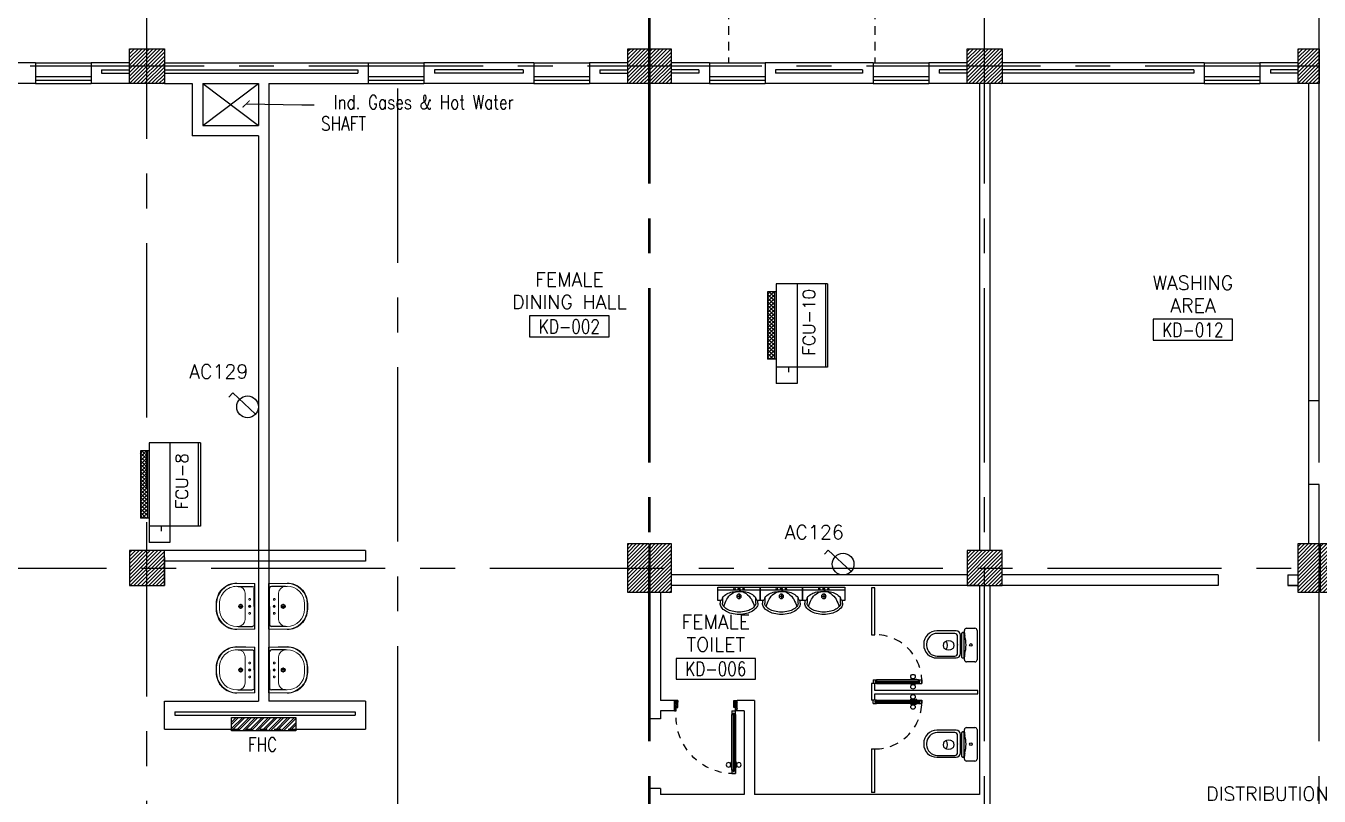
# Model space of a CAD drawing. Extents: x 417866.9 to 417960.2, y 43448 to 43538.2.
# Drawn here: x 417896.96 to 417915.52, y 43515.22 to 43526.27 of the extents above; entities that cross this region are included whole.
import ezdxf
from ezdxf.enums import TextEntityAlignment as Align

# ---------------------------------------------------------------- set-up
doc = ezdxf.new("R2010")
doc.units = 0
doc.header["$MEASUREMENT"] = 0
doc.header["$PDMODE"] = 3
doc.header["$PDSIZE"] = 0.1
for name, pattern in [('CENTERX2', [4, 2.5, -0.5, 0.5, -0.5]), ('DASHED', [0.75, 0.5, -0.25]), ('HIDDEN', [0.375, 0.25, -0.125]), ('HIDDEN2', [0.1875, 0.125, -0.0625])]:
    doc.linetypes.add(name, pattern=pattern)
doc.layers.get('0').update_dxf_attribs({"color": 11, "linetype": 'CONTINUOUS'})
doc.layers.get('DEFPOINTS').update_dxf_attribs({"color": 11, "linetype": 'CONTINUOUS'})
for name, color, linetype in [('A-JEERI', 11, 'CONTINUOUS'), ('AX-DIM', 11, 'CONTINUOUS'), ('AXES', 11, 'CENTERX2'), ('COL', 11, 'CONTINUOUS'), ('DOOR', 11, 'CONTINUOUS'), ('DOOR-DIM', 11, 'CONTINUOUS'), ('E-SOCKETS', 4, 'CONTINUOUS'), ('EJ', 11, 'CONTINUOUS'), ('FCU', 7, 'CONTINUOUS'), ('FHC', 11, 'CONTINUOUS'), ('FIX', 11, 'CONTINUOUS'), ('HAT', 11, 'CONTINUOUS'), ('HIDDEN', 11, 'HIDDEN2'), ('INSUL', 11, 'CONTINUOUS'), ('PART', 11, 'CONTINUOUS'), ('RM-BOX', 11, 'CONTINUOUS'), ('RM-NAME', 11, 'CONTINUOUS'), ('RM-NO', 11, 'CONTINUOUS'), ('SCD', 2, 'CONTINUOUS'), ('SHAFT', 11, 'CONTINUOUS'), ('SUNI-FUR', 11, 'CONTINUOUS'), ('WALL', 11, 'CONTINUOUS'), ('WIN', 11, 'CONTINUOUS')]:
    doc.layers.add(name, color=color, linetype=linetype)
doc.styles.add('ROMANS', font='ROMANS.shx', dxfattribs={"width": 0.6})
doc.dimstyles.new('STANDARD in', dxfattribs={"dimtxt": 0.2, "dimasz": 0.1, "dimexe": 0.07, "dimexo": 0.05, "dimgap": 0.1, "dimtad": 1, "dimdec": 0, "dimlfac": 1000, "dimzin": 0, "dimdsep": 46, "dimtxsty": 'ROMANS', "dimblk": 'ARCHTICK', "dimcen": 0.05, "dimdle": 0.05, "dimclrd": 7, "dimclre": 7, "dimclrt": 2, "dimadec": 0, "dimazin": 0, "dimtfac": 1, "dimtdec": 0, "dimtmove": 2, "dimatfit": 3, "dimldrblk": 'ARCHTICK', "dimfxl": 0, "dimtolj": 1, "dimtzin": 0, "dimarcsym": 0})

# ---------------------------------------------------------------- blocks, each defined once
blk = doc.blocks.new('RM1')
at = {"layer": 'RM-BOX'}
blk.add_lwpolyline([(570, -200), (-570, -200), (-570, -500), (570, -500)], close=True, dxfattribs=at)
at = {"layer": 'RM-NAME', "style": 'ROMANS'}
for tag, p in [('ROOMNAME1', (0, 324)), ('ROOMNAME2', (0, 0))]:
    blk.add_attdef(tag, text='', height=200, dxfattribs=at).set_placement(p, align=Align.MIDDLE)
at = {"layer": 'RM-NO', "style": 'ROMANS', "width": 0.8}
blk.add_attdef('ROOMNO', text='', height=200, dxfattribs=at).set_placement((0, -350), align=Align.MIDDLE)
blk = doc.blocks.new('*X106')
at = {"color": 0}
for p, q in [((203889, 62343), (204346, 62801)), ((203889, 62396), (204293, 62801)), ((203889, 62450), (204240, 62801)), ((203889, 62503), (204187, 62801)), ((203889, 62556), (204134, 62801)), ((203889, 62609), (204081, 62801)), ((203889, 62662), (204028, 62801)), ((203889, 62715), (203975, 62801)), ((203889, 62768), (203922, 62801)), ((203899, 62301), (204389, 62790)), ((203952, 62301), (204389, 62737)), ((204005, 62301), (204389, 62684)), ((204058, 62301), (204389, 62631)), ((204111, 62301), (204389, 62578)), ((204164, 62301), (204389, 62525)), ((204217, 62301), (204389, 62472)), ((204270, 62301), (204389, 62419)), ((204323, 62301), (204389, 62366)), ((204376, 62301), (204389, 62313))]:
    blk.add_line(p, q, dxfattribs=at)
blk = doc.blocks.new('*X123')
at = {"color": 0}
for p, q in [((203887, 69501), (204387, 70001)), ((203889, 69556), (204334, 70001)), ((203889, 69609), (204281, 70001)), ((203889, 69662), (204228, 70001)), ((203889, 69715), (204175, 70001)), ((203889, 69768), (204121, 70001)), ((203889, 69821), (204068, 70001)), ((203889, 69874), (204015, 70001)), ((203889, 69927), (203962, 70001)), ((203889, 69980), (203909, 70001)), ((203940, 69501), (204389, 69950)), ((203993, 69501), (204389, 69897)), ((204046, 69501), (204389, 69844)), ((204099, 69501), (204389, 69791)), ((204152, 69501), (204389, 69738)), ((204205, 69501), (204389, 69685)), ((204258, 69501), (204389, 69632)), ((204311, 69501), (204389, 69579)), ((204364, 69501), (204389, 69526))]:
    blk.add_line(p, q, dxfattribs=at)
blk = doc.blocks.new('COL50')
at = {"layer": 'COL'}
blk.add_lwpolyline([(-250, 250), (-250, -250), (250, -250), (250, 250)], close=True, dxfattribs=at)
blk = doc.blocks.new('*X122')
at = {"color": 0}
for p, q in [((215909, 69537), (216372, 70001)), ((215909, 69590), (216319, 70001)), ((215909, 69644), (216266, 70001)), ((215909, 69697), (216213, 70001)), ((215909, 69750), (216160, 70001)), ((215909, 69803), (216107, 70001)), ((215909, 69856), (216054, 70001)), ((215909, 69909), (216001, 70001)), ((215909, 69962), (215948, 70001)), ((215925, 69501), (216409, 69984)), ((215978, 69501), (216409, 69931)), ((216031, 69501), (216409, 69878)), ((216084, 69501), (216409, 69825)), ((216137, 69501), (216409, 69772)), ((216190, 69501), (216409, 69719)), ((216243, 69501), (216409, 69666)), ((216296, 69501), (216409, 69613)), ((216349, 69501), (216409, 69560)), ((216402, 69501), (216409, 69507))]:
    blk.add_line(p, q, dxfattribs=at)
blk = doc.blocks.new('_ARCHTICK')
at = {"color": 0, "linetype": 'ByBlock', "const_width": 0.15}
blk.add_lwpolyline([(-0.5, -0.5), (0.5, 0.5)], dxfattribs=at)
blk = doc.blocks.new('*D149')
at = {"layer": 'AX-DIM', "color": 7, "lineweight": -2}
for p, q in [((417873.447, 43537.08), (417948.237, 43537.08)), ((417873.497, 43534.597), (417873.497, 43537.15)), ((417948.187, 43524.951), (417948.187, 43537.15))]:
    blk.add_line(p, q, dxfattribs=at)
at = {"layer": 'DEFPOINTS', "color": 0}
for p in [(417948.187, 43537.08), (417873.497, 43534.547), (417948.187, 43524.901)]:
    blk.add_point(p, dxfattribs=at)
at = {"layer": 'AX-DIM', "color": 7, "lineweight": -2, "xscale": 0.1, "yscale": 0.1, "zscale": 0.1, "rotation": 180}
blk.add_blockref('_ARCHTICK', (417873.497, 43537.08), dxfattribs=at)
at = {"layer": 'AX-DIM', "color": 7, "lineweight": -2, "xscale": 0.1, "yscale": 0.1, "zscale": 0.1}
blk.add_blockref('_ARCHTICK', (417948.187, 43537.08), dxfattribs=at)
at = {"layer": 'AX-DIM', "color": 2, "insert": (417910.842, 43537.28), "char_height": 0.2, "attachment_point": 5, "style": 'ROMANS'}
blk.add_mtext('\\A1;74690', dxfattribs=at)
blk = doc.blocks.new('C11')
at = {"layer": 'HAT'}
h = blk.add_hatch(dxfattribs=at)
h.set_pattern_fill('ANSI31', color=256, scale=300, style=0)
h.set_pattern_definition([(45, (-383765.23, -62181), (-26.5165043, 26.5165043), [])])
h.paths.add_polyline_path([(-20, 350), (-20, 700), (-320, 700), (-320, 350)])
h.paths.add_polyline_path([(-320, 0), (-20, 0), (-20, 350), (-320, 350)])
h = blk.add_hatch(dxfattribs=at)
h.set_pattern_fill('ANSI31', color=256, scale=300, style=0)
h.set_pattern_definition([(45, (-383445.23, -62181), (-26.5165043, 26.5165043), [])])
h.paths.add_polyline_path([(300, 350), (300, 700), (0, 700), (0, 350)])
h.paths.add_polyline_path([(0, 0), (300, 0), (300, 350), (0, 350)])
at = {"layer": 'COL'}
for points in [[(-20, 700), (-20, 0), (-320, 0), (-320, 700)], [(300, 700), (300, 0), (0, 0), (0, 700)]]:
    blk.add_lwpolyline(points, close=True, dxfattribs=at)
blk = doc.blocks.new('C-300')
at = {"layer": 'HAT', "linetype": 'ByBlock', "ltscale": 0.3}
h = blk.add_hatch(dxfattribs=at)
h.set_pattern_fill('ANSI31', color=8, scale=300, style=0)
h.set_pattern_definition([(45, (-258496.182, -82361.005), (-26.5165043, 26.5165043), [])])
h.paths.add_polyline_path([(300, 500), (0, 500), (0, 250), (300, 250)])
h.paths.add_polyline_path([(300, 250), (0, 250), (0, 0), (300, 0)])
at = {"layer": 'COL'}
blk.add_lwpolyline([(0, 500), (300, 500), (300, 0), (0, 0)], close=True, dxfattribs=at)
blk = doc.blocks.new('LAV-003')
at = {"layer": 'FIX', "linetype": 'ByBlock'}
blk.add_line((-328, -25), (328, -25), dxfattribs=at)
at = {"layer": 'FIX', "linetype": 'Continuous', "lineweight": 20}
for p, q in [((-328, -285), (-328, -25)), ((0, -165), (-187, -165)), ((0, -165), (187, -165)), ((328, -285), (328, -25)), ((-288, -285), (-288, -265)), ((287, -285), (287, -265)), ((0, -535), (-38, -535)), ((0, -535), (38, -535)), ((0, -575), (-38, -575)), ((0, -575), (38, -575))]:
    blk.add_line(p, q, dxfattribs=at)
at = {"layer": 'FIX', "linetype": 'ByBlock', "ltscale": 0.3}
for p, q in [((-288, -265), (-288, -60)), ((0, -35), (-262, -35)), ((0, -35), (262, -35)), ((287, -265), (287, -60))]:
    blk.add_line(p, q, dxfattribs=at)
at = {"layer": 'FIX', "lineweight": 20}
for p, q in [((-16, -101), (15, -101)), ((0, -85), (0, -116))]:
    blk.add_line(p, q, dxfattribs=at)
at = {"layer": 'FIX', "linetype": 'DASHED', "lineweight": 20, "ltscale": 0.04}
for p, q in [((-36, -230), (37, -230)), ((0, -194), (0, -266))]:
    blk.add_line(p, q, dxfattribs=at)
at = {"layer": 'FIX', "linetype": 'Continuous', "lineweight": 20}
blk.add_lwpolyline([(295, -25), (0, -25), (-328, -25), (-334, -285, 0.414214), (-38, -582), (0, -582), (38, -582, 0.414214), (334, -285), (328, -25), (0, -25)], format="xyb", dxfattribs=at)
at = {"layer": 'FIX', "linetype": 'HIDDEN', "lineweight": 20, "ltscale": 0.05}
for centre in [(-100, -101), (100, -101)]:
    blk.add_circle(centre, 12.4, dxfattribs=at)
at = {"layer": 'FIX', "lineweight": 20}
for centre, radius in [((0, -101), 15.5), ((0, -230), 29.5), ((0, -230), 22.5)]:
    blk.add_circle(centre, radius, dxfattribs=at)
at = {"layer": 'FIX', "linetype": 'ByBlock', "ltscale": 0.3}
for centre, start, end in [((-262, -60), 90, 180), ((262, -60), 0, 90)]:
    blk.add_arc(centre, 25, start, end, dxfattribs=at)
at = {"layer": 'FIX', "linetype": 'Continuous', "lineweight": 20}
for centre, radius, start, end in [((-187, -265), 100, 90, 180), ((187, -265), 100, 0, 90), ((-38, -285), 290, 180, 270), ((-38, -285), 250, 180, 270), ((38, -285), 290, 270, 0), ((38, -285), 250, 270, 0)]:
    blk.add_arc(centre, radius, start, end, dxfattribs=at)
blk = doc.blocks.new('*X140')
at = {"color": 0}
for p, q in [((49339, 55120), (49820, 55601)), ((49339, 55173), (49767, 55601)), ((49339, 55226), (49714, 55601)), ((49339, 55279), (49661, 55601)), ((49339, 55332), (49608, 55601)), ((49339, 55385), (49555, 55601)), ((49339, 55438), (49502, 55601)), ((49339, 55491), (49449, 55601)), ((49339, 55544), (49396, 55601)), ((49339, 55597), (49343, 55601)), ((49373, 55101), (49839, 55567)), ((49426, 55101), (49839, 55514)), ((49480, 55101), (49839, 55461)), ((49533, 55101), (49839, 55408)), ((49586, 55101), (49839, 55355)), ((49639, 55101), (49839, 55302)), ((49692, 55101), (49839, 55249)), ((49745, 55101), (49839, 55196)), ((49798, 55101), (49839, 55143))]:
    blk.add_line(p, q, dxfattribs=at)
blk = doc.blocks.new('DOOR90')
at = {"layer": 'DOOR', "color": 7, "linetype": 'ByBlock'}
for p, q in [((-150, 0), (0, 0)), ((-150, 0), (-150, -25)), ((0, -50), (-114, 0)), ((0, -50), (-40, 0)), ((0, -50), (0, 0)), ((-1000, -25), (-1050, -25)), ((-1050, -75), (-1050, -25)), ((-1050, -25), (-1050, -75)), ((-1000, -75), (-1050, -75)), ((-1000, -42), (-1020, -42)), ((-1020, -42), (-1020, -58)), ((-1000, -58), (-1020, -58)), ((-1000, -25), (-1000, -42)), ((-1000, -58), (-1000, -75)), ((-878, -18), (-968, -18)), ((-968, -25), (-968, -18)), ((-968, -75), (-968, -82)), ((-878, -82), (-968, -82)), ((-955, -9), (-890, -9)), ((-955, -18), (-955, -9)), ((-955, -18), (-890, -18)), ((-955, -82), (-890, -82)), ((-955, -82), (-955, -91)), ((-955, -91), (-890, -91)), ((-890, -18), (-890, -9)), ((-890, -82), (-890, -91)), ((-878, -25), (-878, -18)), ((-878, -75), (-878, -82)), ((-200, -25), (-150, -25)), ((-200, -42), (-200, -25)), ((-180, -42), (-200, -42)), ((-200, -58), (-180, -58)), ((-200, -75), (-200, -58)), ((-150, -75), (-200, -75)), ((-180, -58), (-180, -42)), ((-150, -25), (-100, -25)), ((-150, -75), (-150, -25)), ((-100, -25), (-100, -50)), ((0, -50), (-100, -37)), ((-100, -50), (0, -50)), ((-150, -875), (-100, -875)), ((-150, -900), (-150, -875)), ((-150, -900), (0, -900)), ((0, -900), (-150, -900)), ((0, -850), (-114, -900)), ((-100, -875), (-100, -850)), ((0, -850), (-100, -863)), ((-100, -850), (0, -850)), ((0, -850), (-40, -900)), ((0, -850), (0, -900))]:
    blk.add_line(p, q, dxfattribs=at)
at = {"layer": 'DOOR', "linetype": 'ByBlock'}
for p, q in [((-200, -25), (-1000, -25)), ((-200, -42), (-1000, -42)), ((-200, -58), (-1000, -58)), ((-1000, -75), (-200, -75))]:
    blk.add_line(p, q, dxfattribs=at)
at = {"layer": 'DOOR', "color": 7, "linetype": 'ByBlock'}
for centre in [(-923, 24), (-923, -124)]:
    blk.add_circle(centre, 32.4, dxfattribs=at)
for centre, radius, start, end in [((0, -50), 154, 161.1053, 166.2858), ((0, -50), 94.4, 148.0182, 180), ((0, -50), 134, 158.1598, 169.28), ((0, -50), 114, 154.0838, 167.3774), ((0, -50), 74.4, 137.7764, 180), ((0, -50), 54.4, 113.2074, 180), ((0, -50), 34.4, 90, 180), ((0, -50), 14.4, 90, 180), ((0, -850), 154, 193.7142, 198.8947), ((0, -850), 134, 190.72, 201.8402), ((0, -850), 94.4, 180, 211.9818), ((0, -850), 74.4, 180, 222.2236), ((0, -850), 54.4, 180, 246.7926), ((0, -850), 34.4, 180, 270), ((0, -850), 14.4, 180, 270)]:
    blk.add_arc(centre, radius, start, end, dxfattribs=at)
at = {"layer": 'DOOR', "linetype": 'HIDDEN', "ltscale": 0.5}
blk.add_arc((-222, -50), 828, 178.2701, 275.003, dxfattribs=at)
blk = doc.blocks.new('3')
at = {"layer": 'SUNI-FUR', "linetype": 'Continuous'}
for p, q in [((-0.304, 0), (-0.304, -0.192)), ((0.304, 0), (-0.304, 0)), ((0.304, -0.192), (0.304, 0)), ((0.304, -0.039), (-0.304, -0.039)), ((-0.254, -0.192), (-0.239, -0.15)), ((-0.239, -0.228), (-0.239, -0.15)), ((0.032, -0.13), (-0.032, -0.13)), ((0.016, -0.021), (-0.015, -0.021)), ((0, -0.005), (0, -0.037)), ((0, -0.098), (0, -0.162)), ((0.239, -0.15), (0.254, -0.192)), ((0.239, -0.15), (0.239, -0.228)), ((-0.304, -0.192), (-0.254, -0.192)), ((-0.271, -0.228), (-0.271, -0.192)), ((0.254, -0.192), (0.304, -0.192)), ((0.271, -0.192), (0.271, -0.228))]:
    blk.add_line(p, q, dxfattribs=at)
for centre, radius in [((-0.065, -0.021), 0.0124), ((0, -0.13), 0.0325), ((0, -0.021), 0.0155), ((0.065, -0.021), 0.0124)]:
    blk.add_circle(centre, radius, dxfattribs=at)
for centre, radius, start, end in [((-0.085, -0.267), 0.193, 117.0377, 142.6695), ((0.104, -0.343), 0.328, 144.0392, 163.2739), ((-0.028, -0.365), 0.307, 103.0865, 118.1878), ((0.054, -0.312), 0.27, 118.7422, 143.0578), ((-0.008, -0.528), 0.47, 89.0532, 100.9895), ((-0.012, -0.189), 0.13, 84.8536, 119.4454), ((0, -0.527), 0.469, 78.0637, 90), ((0.003, -0.228), 0.168, 61.4441, 91.1678), ((-0.04, -0.297), 0.25, 35.9608, 60.2764), ((0.034, -0.367), 0.306, 62.9623, 78.0637), ((-0.104, -0.343), 0.328, 16.7261, 35.9608), ((0.085, -0.267), 0.193, 37.3305, 62.9623), ((-0.191, -0.235), 0.0807, 174.5539, 214.673), ((-0.083, -0.16), 0.212, 214.673, 239.0867), ((-0.187, -0.234), 0.0525, 173.0893, 213.2084), ((-0.083, -0.16), 0.18, 214.673, 239.0867), ((0.204, -0.373), 0.433, 163.2739, 167.375), ((-0.035, -0.081), 0.305, 239.0867, 256.0699), ((-0.035, -0.081), 0.272, 239.0867, 256.0699), ((0, 0.062), 0.419, 256.0699, 270), ((0, 0.062), 0.419, 270, 283.9301), ((0.035, -0.081), 0.272, 283.9301, 300.9133), ((0.035, -0.081), 0.305, 283.9301, 300.9133), ((0.089, -0.171), 0.167, 300.9133, 325.327), ((0.089, -0.171), 0.2, 300.9133, 325.327), ((-0.204, -0.373), 0.433, 12.7359, 16.7261), ((0.171, -0.228), 0.068, 325.327, 0), ((0.171, -0.228), 0.101, 325.327, 0), ((0, 0.062), 0.452, 256.0699, 270), ((0, 0.062), 0.452, 270, 283.9301)]:
    blk.add_arc(centre, radius, start, end, dxfattribs=at)
blk = doc.blocks.new('2')
at = {"layer": 'SUNI-FUR', "linetype": 'Continuous'}
for p, q in [((0.014, 0.765), (0.004, 0.765)), ((-0.185, 0.576), (-0.185, 0.3)), ((-0.159, 0.57), (-0.159, 0.32)), ((0.016, 0.724), (-0.003, 0.724)), ((0.168, 0.32), (0.168, 0.57)), ((0.203, 0.3), (0.203, 0.576)), ((-0.065, 0.438), (-0.07, 0.406)), ((-0.07, 0.406), (-0.065, 0.375)), ((-0.005, 0.487), (-0.029, 0.481)), ((0.019, 0.481), (-0.005, 0.487)), ((0.06, 0.406), (0.055, 0.438)), ((0.057, 0.377), (0.06, 0.406)), ((-0.186, 0.199), (-0.186, 0.208)), ((-0.176, 0.218), (0.172, 0.218)), ((0.172, 0.189), (-0.176, 0.189)), ((-0.122, 0.237), (0.009, 0.237)), ((-0.113, 0.279), (0.008, 0.279)), ((-0.029, 0.331), (-0.005, 0.326)), ((-0.005, 0.326), (0.019, 0.331)), ((0.001, 0.279), (0.123, 0.279)), ((0.008, 0.279), (0.001, 0.279)), ((0.009, 0.237), (0.14, 0.237)), ((0.182, 0.208), (0.182, 0.199)), ((-0.241, 0.03), (-0.241, 0.15)), ((-0.211, 0.18), (-0.17, 0.18)), ((0.211, 0), (-0.211, 0)), ((0.174, 0.18), (0.211, 0.18)), ((0.174, 0.18), (0.174, 0.18)), ((0.241, 0.15), (0.241, 0.03))]:
    blk.add_line(p, q, dxfattribs=at)
blk.add_circle((0.002, 0.087), 0.0184, dxfattribs=at)
for centre, radius, start, end in [((0.004, 0.576), 0.189, 90, 180), ((0.014, 0.576), 0.189, 0, 90), ((-0.005, 0.57), 0.154, 90, 180), ((0.014, 0.57), 0.154, 0, 90), ((0.013, 0.412), 0.082, 141.0758, 161.504), ((0.013, 0.401), 0.082, 198.496, 218.9242), ((-0.007, 0.537), 0.112, 239.4234, 302.9162), ((0.002, 0.421), 0.0682, 117.1532, 141.0758), ((-0.012, 0.421), 0.0682, 38.9242, 62.8468), ((-0.023, 0.412), 0.082, 18.496, 38.9242), ((-0.029, 0.406), 0.0901, 321.0758, 341.504), ((-0.176, 0.208), 0.01, 90, 180), ((-0.176, 0.199), 0.01, 180, 270), ((-0.122, 0.3), 0.063, 180, 270), ((-0.116, 0.322), 0.0432, 183.5129, 273.5129), ((0.002, 0.392), 0.0682, 218.9242, 242.8468), ((-0.012, 0.392), 0.0682, 297.1532, 321.0758), ((0.125, 0.322), 0.0432, 266.4871, 356.4871), ((0.14, 0.3), 0.063, 270, 0), ((0.172, 0.208), 0.01, 0, 90), ((0.172, 0.199), 0.01, 270, 0), ((-0.211, 0.15), 0.03, 90, 180), ((-0.211, 0.03), 0.03, 180, 270), ((-0.201, -0.252), 0.433, 79.7535, 85.8109), ((0.075, 1.126), 0.973, 258.1938, 265.7347), ((-0.07, 1.126), 0.973, 274.2653, 281.8062), ((0.206, -0.252), 0.433, 94.1891, 100.2465), ((0.211, 0.15), 0.03, 0, 90), ((0.211, 0.03), 0.03, 270, 0)]:
    blk.add_arc(centre, radius, start, end, dxfattribs=at)
blk = doc.blocks.new('*X222')
at = {"color": 0}
for p, q in [((-750, 2538), (-672, 2616)), ((-750, 2591), (-725, 2616)), ((-660, 2516), (-750, 2606)), ((-719, 2516), (-619, 2616)), ((-607, 2516), (-707, 2616)), ((-666, 2516), (-566, 2616)), ((-554, 2516), (-654, 2616)), ((-613, 2516), (-513, 2616)), ((-501, 2516), (-601, 2616)), ((-560, 2516), (-460, 2616)), ((-448, 2516), (-548, 2616)), ((-507, 2516), (-407, 2616)), ((-394, 2516), (-494, 2616)), ((-454, 2516), (-354, 2616)), ((-341, 2516), (-441, 2616)), ((-401, 2516), (-301, 2616)), ((-288, 2516), (-388, 2616)), ((-348, 2516), (-248, 2616)), ((-235, 2516), (-335, 2616)), ((-295, 2516), (-195, 2616)), ((-182, 2516), (-282, 2616)), ((-242, 2516), (-142, 2616)), ((-129, 2516), (-229, 2616)), ((-189, 2516), (-89, 2616)), ((-76, 2516), (-176, 2616)), ((-136, 2516), (-36, 2616)), ((-23, 2516), (-123, 2616)), ((-83, 2516), (17, 2616)), ((30, 2516), (-70, 2616)), ((-30, 2516), (70, 2616)), ((83, 2516), (-17, 2616)), ((23, 2516), (123, 2616)), ((136, 2516), (36, 2616)), ((76, 2516), (176, 2616)), ((189, 2516), (89, 2616)), ((129, 2516), (215, 2601)), ((215, 2543), (142, 2616)), ((215, 2596), (195, 2616)), ((-713, 2516), (-750, 2553)), ((182, 2516), (215, 2548))]:
    blk.add_line(p, q, dxfattribs=at)
blk = doc.blocks.new('WAP16')
at = {"color": 6}
for p, q in [((-597, 0), (-597, -737)), ((-597, 0), (597, 0)), ((597, 0), (597, -737)), ((-597, -437), (597, -437)), ((-597, -737), (597, -737))]:
    blk.add_line(p, q, dxfattribs=at)
at = {"color": 2}
for p, q in [((-597, -32), (597, -32)), ((597, -437), (835, -437)), ((835, -437), (835, -737)), ((-482, -737), (-482, -862)), ((482, -737), (482, -862)), ((597, -737), (835, -737)), ((-482, -762), (482, -762)), ((-482, -862), (482, -862))]:
    blk.add_line(p, q, dxfattribs=at)
at = {"color": 7}
blk.add_line((597, -562), (670, -562), dxfattribs=at)
at = {"color": 2}
blk.add_blockref('*X222', (268, -3378), dxfattribs=at)

msp = doc.modelspace()

# ---------------------------------------------------------------- hatches: boundary and pattern name
at = {"layer": 'FHC', "linetype": 'ByBlock', "ltscale": 0.3}
h = msp.add_hatch(dxfattribs=at)
h.set_pattern_fill('ANSI32', color=11, scale=175, style=0)
h.set_pattern_definition([(44.999998, (417667.715424, 43485.108035), (-0.046403885, 0.046403882), []), (44.999998, (417667.74636, 43485.108035), (-0.046403885, 0.046403882), [])])
h.paths.add_polyline_path([(417900.8316, 43516.159), (417900.8316, 43516.349), (417899.9116, 43516.349), (417899.9116, 43516.159)])
h.paths.add_polyline_path([(417899.699, 43515.7379), (417899.699, 43516.1587), (417899.9615, 43516.1587), (417899.9615, 43515.7379)], flags=9)
at = {"layer": 'HAT'}
h = msp.add_hatch(dxfattribs=at)
h.set_pattern_fill('ANSI31', color=256, scale=0.3, style=0)
h.set_pattern_definition([(45, (417522.151385, 43455.963322), (-0.0265165043, 0.0265165043), [])])
h.paths.add_polyline_path([(417905.8966, 43518.4943), (417905.8966, 43518.8443), (417905.5966, 43518.8443), (417905.5966, 43518.4943)])
h.paths.add_polyline_path([(417905.5966, 43518.1443), (417905.8966, 43518.1443), (417905.8966, 43518.4943), (417905.5966, 43518.4943)])
h = msp.add_hatch(dxfattribs=at)
h.set_pattern_fill('ANSI31', color=256, scale=0.3, style=0)
h.set_pattern_definition([(45, (417522.471385, 43455.963322), (-0.0265165043, 0.0265165043), [])])
h.paths.add_polyline_path([(417906.2166, 43518.4943), (417906.2166, 43518.8443), (417905.9166, 43518.8443), (417905.9166, 43518.4943)])
h.paths.add_polyline_path([(417905.9166, 43518.1443), (417906.2166, 43518.1443), (417906.2166, 43518.4943), (417905.9166, 43518.4943)])

# ---------------------------------------------------------------- linework, layer by layer
at = {"layer": 'AXES'}
for p, q in [((417898.6966, 43448.6529), (417898.6966, 43537.5491)), ((417910.7166, 43460.01), (417910.7166, 43537.5491)), ((417905.8966, 43460.01), (417905.8966, 43537.1991)), ((417905.9166, 43460.01), (417905.9166, 43537.1991)), ((417915.5166, 43460.01), (417915.5166, 43537.1991)), ((417959.5194, 43525.6943), (417889.6966, 43525.6943)), ((417902.2966, 43466.8743), (417902.2966, 43525.6943)), ((417867.6171, 43518.4943), (417959.5152, 43518.4943))]:
    msp.add_line(p, q, dxfattribs=at)
at = {"layer": 'COL'}
for points in [[(417898.4466, 43525.4443), (417898.4466, 43525.9443), (417898.9466, 43525.9443), (417898.9466, 43525.4443)], [(417905.8966, 43518.8443), (417905.8966, 43518.1443), (417905.5966, 43518.1443), (417905.5966, 43518.8443)], [(417906.2166, 43518.8443), (417906.2166, 43518.1443), (417905.9166, 43518.1443), (417905.9166, 43518.8443)], [(417898.4466, 43518.7443), (417898.4466, 43518.2443), (417898.9466, 43518.2443), (417898.9466, 43518.7443)]]:
    msp.add_lwpolyline(points, close=True, dxfattribs=at)
at = {"layer": 'DOOR', "linetype": 'ByBlock'}
for p, q in [((417909.1162, 43516.8882), (417909.1662, 43516.8882)), ((417909.1162, 43516.8882), (417909.1162, 43516.8382)), ((417909.1662, 43516.8382), (417909.1162, 43516.8382)), ((417909.1662, 43516.8712), (417909.1462, 43516.8712)), ((417909.1462, 43516.8712), (417909.1462, 43516.8552)), ((417909.1462, 43516.8552), (417909.1662, 43516.8552)), ((417909.7662, 43516.8882), (417909.1662, 43516.8882)), ((417909.1662, 43516.8882), (417909.1662, 43516.8712)), ((417909.1662, 43516.8712), (417909.7662, 43516.8712)), ((417909.1662, 43516.8552), (417909.7662, 43516.8552)), ((417909.1662, 43516.8552), (417909.1662, 43516.8382)), ((417909.1662, 43516.8382), (417909.7662, 43516.8382)), ((417909.6564, 43516.8954), (417909.6564, 43516.9044)), ((417909.7212, 43516.9044), (417909.6564, 43516.9044)), ((417909.7212, 43516.8954), (417909.6564, 43516.8954)), ((417909.6564, 43516.831), (417909.6564, 43516.822)), ((417909.7212, 43516.831), (417909.6564, 43516.831)), ((417909.7212, 43516.822), (417909.6564, 43516.822)), ((417909.7212, 43516.8954), (417909.7212, 43516.9044)), ((417909.7212, 43516.831), (417909.7212, 43516.822)), ((417909.7338, 43516.8882), (417909.7338, 43516.8954)), ((417909.7438, 43516.8954), (417909.7338, 43516.8954)), ((417909.7338, 43516.8382), (417909.7338, 43516.831)), ((417909.7438, 43516.831), (417909.7338, 43516.831)), ((417909.7438, 43516.8882), (417909.7438, 43516.8954)), ((417909.7438, 43516.8382), (417909.7438, 43516.831)), ((417909.7662, 43516.8712), (417909.7662, 43516.8882)), ((417909.7662, 43516.8882), (417909.8162, 43516.8882)), ((417909.7662, 43516.8712), (417909.7862, 43516.8712)), ((417909.7662, 43516.8382), (417909.7662, 43516.8552)), ((417909.7662, 43516.8552), (417909.7862, 43516.8552)), ((417909.7662, 43516.8382), (417909.8162, 43516.8382)), ((417909.7862, 43516.8552), (417909.7862, 43516.8712)), ((417909.8162, 43516.8382), (417909.8162, 43516.8882)), ((417909.8162, 43516.8882), (417909.8162, 43516.8382)), ((417909.1662, 43516.5989), (417909.1162, 43516.5989)), ((417909.1162, 43516.5489), (417909.1162, 43516.5989)), ((417909.1662, 43516.5989), (417909.7662, 43516.5989)), ((417909.1662, 43516.5819), (417909.1662, 43516.5989)), ((417909.6564, 43516.6061), (417909.6564, 43516.6151)), ((417909.7212, 43516.6151), (417909.6564, 43516.6151)), ((417909.7212, 43516.6061), (417909.6564, 43516.6061)), ((417909.7212, 43516.6061), (417909.7212, 43516.6151)), ((417909.7338, 43516.5989), (417909.7338, 43516.6061)), ((417909.7438, 43516.6061), (417909.7338, 43516.6061)), ((417909.7438, 43516.5989), (417909.7438, 43516.6061)), ((417909.7662, 43516.5989), (417909.7662, 43516.5819)), ((417909.7662, 43516.5989), (417909.8162, 43516.5989)), ((417909.8162, 43516.5989), (417909.8162, 43516.5489)), ((417909.8162, 43516.5489), (417909.8162, 43516.5989)), ((417909.1162, 43516.5489), (417909.1662, 43516.5489)), ((417909.1462, 43516.5819), (417909.1662, 43516.5819)), ((417909.1462, 43516.5659), (417909.1462, 43516.5819)), ((417909.1662, 43516.5659), (417909.1462, 43516.5659)), ((417909.1662, 43516.5819), (417909.7662, 43516.5819)), ((417909.1662, 43516.5659), (417909.7662, 43516.5659)), ((417909.1662, 43516.5489), (417909.1662, 43516.5659)), ((417909.7662, 43516.5489), (417909.1662, 43516.5489)), ((417909.6564, 43516.5417), (417909.6564, 43516.5327)), ((417909.7212, 43516.5417), (417909.6564, 43516.5417)), ((417909.7212, 43516.5327), (417909.6564, 43516.5327)), ((417909.7212, 43516.5417), (417909.7212, 43516.5327)), ((417909.7338, 43516.5489), (417909.7338, 43516.5417)), ((417909.7438, 43516.5417), (417909.7338, 43516.5417)), ((417909.7438, 43516.5489), (417909.7438, 43516.5417)), ((417909.7662, 43516.5819), (417909.7862, 43516.5819)), ((417909.7662, 43516.5659), (417909.7662, 43516.5489)), ((417909.7662, 43516.5659), (417909.7862, 43516.5659)), ((417909.7662, 43516.5489), (417909.8162, 43516.5489)), ((417909.7862, 43516.5819), (417909.7862, 43516.5659))]:
    msp.add_line(p, q, dxfattribs=at)
for centre in [(417909.6888, 43516.9367), (417909.6888, 43516.7897), (417909.6888, 43516.6474), (417909.6888, 43516.5004)]:
    msp.add_circle(centre, 0.0324, dxfattribs=at)
at = {"layer": 'DOOR', "linetype": 'HIDDEN', "ltscale": 0.5}
for centre, start, end in [((417909.1416, 43516.8632), 357.87745, 90.03923), ((417909.1416, 43516.5739), 269.96077, 2.12255)]:
    msp.add_arc(centre, 0.675, start, end, dxfattribs=at)
at = {"layer": 'E-SOCKETS'}
for p, q in [((417899.9269, 43521.0055), (417899.8724, 43520.947)), ((417900.2547, 43520.7004), (417899.9269, 43521.0055)), ((417908.4719, 43518.7493), (417908.4174, 43518.6908)), ((417908.7997, 43518.4441), (417908.4719, 43518.7493))]:
    msp.add_line(p, q, dxfattribs=at)
for centre in [(417900.1404, 43520.8068), (417908.6854, 43518.5506)]:
    msp.add_circle(centre, 0.1562, dxfattribs=at)
at = {"layer": 'FHC', "linetype": 'ByBlock', "ltscale": 0.3}
for p, q in [((417899.9116, 43516.349), (417900.8316, 43516.349)), ((417899.9116, 43516.159), (417899.9116, 43516.349)), ((417900.8316, 43516.349), (417900.8316, 43516.159)), ((417900.8316, 43516.159), (417899.9116, 43516.159))]:
    msp.add_line(p, q, dxfattribs=at)
at = {"layer": 'FHC', "color": 250, "linetype": 'HIDDEN', "ltscale": 0.25}
msp.add_line((417899.9213, 43516.182), (417900.8308, 43516.182), dxfattribs=at)
at = {"layer": 'HIDDEN'}
for p, q in [((417907.0416, 43531.4443), (417907.0416, 43525.7443)), ((417909.1416, 43531.4443), (417909.1416, 43525.7443))]:
    msp.add_line(p, q, dxfattribs=at)
at = {"layer": 'INSUL'}
for p, q in [((417898.0466, 43525.6443), (417898.4466, 43525.6443)), ((417898.0466, 43525.6443), (417898.0466, 43525.5943)), ((417898.0466, 43525.5943), (417898.4466, 43525.5943)), ((417898.9466, 43525.6443), (417901.7216, 43525.6443)), ((417898.9466, 43525.5943), (417901.7216, 43525.5943)), ((417901.7216, 43525.6443), (417901.7216, 43525.5943)), ((417904.0966, 43525.6443), (417902.8216, 43525.6443)), ((417902.8216, 43525.6443), (417902.8216, 43525.5943)), ((417904.0966, 43525.5943), (417902.8216, 43525.5943)), ((417904.0966, 43525.6443), (417904.0966, 43525.5943)), ((417905.1966, 43525.6443), (417905.5966, 43525.6443)), ((417905.1966, 43525.6443), (417905.1966, 43525.5943)), ((417905.1966, 43525.5943), (417905.5966, 43525.5943)), ((417906.6166, 43525.6443), (417906.2166, 43525.6443)), ((417906.6166, 43525.5943), (417906.2166, 43525.5943)), ((417906.6166, 43525.6443), (417906.6166, 43525.5943)), ((417907.7166, 43525.6443), (417907.7166, 43525.5943)), ((417908.9666, 43525.6443), (417907.7166, 43525.6443)), ((417908.9666, 43525.5943), (417907.7166, 43525.5943)), ((417908.9666, 43525.6443), (417908.9666, 43525.5943)), ((417910.4666, 43525.6443), (417910.0666, 43525.6443)), ((417910.0666, 43525.6443), (417910.0666, 43525.5943)), ((417910.4666, 43525.5943), (417910.0666, 43525.5943)), ((417913.7166, 43525.6443), (417910.9666, 43525.6443)), ((417913.7166, 43525.5943), (417910.9666, 43525.5943)), ((417913.7166, 43525.6443), (417913.7166, 43525.5943)), ((417915.2166, 43525.6443), (417914.8166, 43525.6443)), ((417914.8166, 43525.6443), (417914.8166, 43525.5943)), ((417915.2166, 43525.5943), (417914.8166, 43525.5943))]:
    msp.add_line(p, q, dxfattribs=at)
at = {"layer": 'PART'}
for p, q in [((417909.0912, 43518.2083), (417909.0912, 43517.5382)), ((417909.1416, 43518.2083), (417909.0912, 43518.2083)), ((417909.1416, 43517.5382), (417909.1416, 43518.2083)), ((417909.0912, 43517.5382), (417909.1416, 43517.5382)), ((417909.0912, 43516.8382), (417909.0912, 43516.5989)), ((417909.1412, 43516.8382), (417909.0912, 43516.8382)), ((417909.1412, 43516.7382), (417909.1412, 43516.8382)), ((417909.1412, 43516.5989), (417909.0912, 43516.5989)), ((417909.1412, 43516.5989), (417909.1412, 43516.6882)), ((417910.6186, 43516.7382), (417909.1416, 43516.7382)), ((417909.1416, 43516.6882), (417910.6186, 43516.6882)), ((417910.6186, 43516.6882), (417910.6186, 43516.7382)), ((417909.0912, 43515.8989), (417909.0912, 43515.2724)), ((417909.0912, 43515.8989), (417909.1412, 43515.8989)), ((417909.1412, 43515.2724), (417909.1412, 43515.8989)), ((417909.1412, 43515.2724), (417909.0912, 43515.2724))]:
    msp.add_line(p, q, dxfattribs=at)
at = {"layer": 'SHAFT', "color": 251, "linetype": 'ByBlock'}
for p, q in [((417899.4966, 43525.4443), (417900.2966, 43524.8443)), ((417899.4966, 43524.8443), (417900.2966, 43525.4443))]:
    msp.add_line(p, q, dxfattribs=at)
at = {"layer": 'WALL'}
for p, q in [((417897.0966, 43525.7443), (417895.4966, 43525.7443)), ((417897.0966, 43525.7443), (417897.0966, 43525.4443)), ((417897.8966, 43525.7443), (417897.8966, 43525.4443)), ((417898.4466, 43525.7443), (417897.8966, 43525.7443)), ((417898.9466, 43525.7443), (417901.8716, 43525.7443)), ((417901.8716, 43525.7443), (417901.8716, 43525.4443)), ((417904.2466, 43525.7443), (417902.6716, 43525.7443)), ((417902.6716, 43525.7443), (417902.6716, 43525.4443)), ((417904.2466, 43525.7443), (417904.2466, 43525.4443)), ((417905.0466, 43525.7443), (417905.0466, 43525.4443)), ((417905.5966, 43525.7443), (417905.0466, 43525.7443)), ((417906.7666, 43525.7443), (417906.2166, 43525.7443)), ((417906.7666, 43525.7443), (417906.7666, 43525.4443)), ((417907.5666, 43525.7443), (417907.5666, 43525.4443)), ((417909.1166, 43525.7443), (417907.5666, 43525.7443)), ((417909.1166, 43525.7443), (417909.1166, 43525.4443)), ((417910.4666, 43525.7443), (417909.9166, 43525.7443)), ((417909.9166, 43525.7443), (417909.9166, 43525.4443)), ((417913.8666, 43525.7443), (417910.9666, 43525.7443)), ((417913.8666, 43525.7443), (417913.8666, 43525.4443)), ((417915.2166, 43525.7443), (417914.6666, 43525.7443)), ((417914.6666, 43525.7443), (417914.6666, 43525.4443)), ((417897.0966, 43525.4443), (417895.4966, 43525.4443)), ((417898.4466, 43525.4443), (417897.8966, 43525.4443)), ((417898.9466, 43525.4443), (417899.3466, 43525.4443)), ((417899.3466, 43525.4443), (417899.3466, 43524.6943)), ((417899.4966, 43525.4443), (417900.2966, 43525.4443)), ((417899.4966, 43525.4443), (417899.4966, 43524.8443)), ((417900.2966, 43525.4443), (417900.2966, 43524.8443)), ((417900.2966, 43525.4443), (417900.2966, 43524.8443)), ((417900.4466, 43525.4443), (417900.4466, 43516.582)), ((417900.4466, 43525.4443), (417901.8716, 43525.4443)), ((417904.2466, 43525.4443), (417902.6716, 43525.4443)), ((417905.5966, 43525.4443), (417905.0466, 43525.4443)), ((417906.7666, 43525.4443), (417906.2166, 43525.4443)), ((417909.1166, 43525.4443), (417907.5666, 43525.4443)), ((417910.4666, 43525.4443), (417909.9166, 43525.4443)), ((417910.6416, 43525.4443), (417910.6416, 43518.7443)), ((417910.7916, 43525.4443), (417910.7916, 43518.7443)), ((417913.8666, 43525.4443), (417910.9666, 43525.4443)), ((417915.2166, 43525.4443), (417914.6666, 43525.4443)), ((417915.3666, 43520.8943), (417915.3666, 43525.4443)), ((417915.5166, 43520.8943), (417915.5166, 43525.4443)), ((417899.4966, 43524.8443), (417900.2966, 43524.8443)), ((417900.2966, 43524.6943), (417899.3466, 43524.6943)), ((417900.2966, 43524.6943), (417900.2966, 43516.582)), ((417915.5166, 43520.8943), (417915.3666, 43520.8943)), ((417915.3666, 43518.8443), (417915.3666, 43519.6943)), ((417915.5166, 43519.6943), (417915.3666, 43519.6943)), ((417915.5166, 43518.7443), (417915.5166, 43519.6943)), ((417901.8348, 43518.7443), (417898.9466, 43518.7443)), ((417898.9466, 43518.6443), (417898.9466, 43518.2443)), ((417901.8348, 43518.7443), (417901.8348, 43518.5943)), ((417901.8348, 43518.5943), (417898.9466, 43518.5943)), ((417910.4666, 43518.3943), (417906.2166, 43518.3943)), ((417914.0666, 43518.3943), (417910.9666, 43518.3943)), ((417914.0666, 43518.3943), (417914.0666, 43518.2443)), ((417915.0666, 43518.3943), (417915.0666, 43518.2443)), ((417915.0666, 43518.3943), (417915.2166, 43518.3943)), ((417915.0666, 43518.3943), (417915.2166, 43518.3943)), ((417906.0666, 43518.1443), (417906.0666, 43516.5943)), ((417910.6416, 43518.2443), (417906.2166, 43518.2443)), ((417910.6416, 43518.2443), (417910.6416, 43515.2443)), ((417910.7916, 43518.2443), (417910.7916, 43515.0943)), ((417914.0666, 43518.2443), (417910.9666, 43518.2443)), ((417915.0666, 43518.2443), (417915.2166, 43518.2443)), ((417915.0666, 43518.2443), (417915.2166, 43518.2443)), ((417915.2166, 43518.2443), (417915.0666, 43518.2443)), ((417915.5166, 43517.2943), (417915.5166, 43518.2443)), ((417898.9466, 43516.582), (417900.2966, 43516.582)), ((417898.9466, 43516.182), (417898.9466, 43516.582)), ((417899.0966, 43516.432), (417901.6848, 43516.432)), ((417899.0966, 43516.432), (417899.0966, 43516.382)), ((417901.8348, 43516.582), (417900.4466, 43516.582)), ((417901.6848, 43516.432), (417901.6848, 43516.382)), ((417901.8348, 43516.582), (417901.8348, 43516.182)), ((417906.2666, 43516.5943), (417906.0666, 43516.5943)), ((417906.0666, 43516.4443), (417906.0666, 43516.3317)), ((417906.2666, 43516.4443), (417906.0666, 43516.4443)), ((417906.2666, 43516.4443), (417906.2666, 43516.5943)), ((417907.4166, 43516.5943), (417907.1666, 43516.5943)), ((417907.1666, 43516.4443), (417907.1666, 43516.5943)), ((417907.2666, 43516.4443), (417907.1666, 43516.4443)), ((417907.2666, 43516.4443), (417907.2666, 43515.2443)), ((417907.4166, 43516.5943), (417907.4166, 43515.2443)), ((417899.0966, 43516.382), (417901.6848, 43516.382)), ((417899.9116, 43516.182), (417899.9116, 43516.349)), ((417899.9116, 43516.349), (417900.8316, 43516.349)), ((417900.8316, 43516.349), (417900.8316, 43516.1817)), ((417906.0666, 43516.3317), (417905.9166, 43516.3317)), ((417898.9466, 43516.182), (417899.9116, 43516.182)), ((417900.8316, 43516.182), (417901.8348, 43516.182)), ((417906.0666, 43515.3317), (417905.9166, 43515.3317)), ((417906.0666, 43515.3317), (417906.0666, 43515.2443)), ((417907.2666, 43515.2443), (417906.0666, 43515.2443)), ((417910.6416, 43515.2443), (417907.4166, 43515.2443))]:
    msp.add_line(p, q, dxfattribs=at)
at = {"layer": 'WIN'}
for p, q in [((417897.0966, 43525.7443), (417897.8966, 43525.7443)), ((417901.8716, 43525.7443), (417902.6716, 43525.7443)), ((417904.2466, 43525.7443), (417905.0466, 43525.7443)), ((417906.7666, 43525.7443), (417907.5666, 43525.7443)), ((417909.1166, 43525.7443), (417909.9166, 43525.7443)), ((417913.8666, 43525.7443), (417914.6666, 43525.7443)), ((417897.0966, 43525.5443), (417897.8966, 43525.5443)), ((417901.8716, 43525.5443), (417902.6716, 43525.5443)), ((417904.2466, 43525.5443), (417905.0466, 43525.5443)), ((417906.7666, 43525.5443), (417907.5666, 43525.5443)), ((417909.1166, 43525.5443), (417909.9166, 43525.5443)), ((417913.8666, 43525.5443), (417914.6666, 43525.5443)), ((417897.0966, 43525.4943), (417897.8966, 43525.4943)), ((417897.0966, 43525.4443), (417897.8966, 43525.4443)), ((417901.8716, 43525.4943), (417902.6716, 43525.4943)), ((417901.8716, 43525.4443), (417902.6716, 43525.4443)), ((417904.2466, 43525.4943), (417905.0466, 43525.4943)), ((417904.2466, 43525.4443), (417905.0466, 43525.4443)), ((417906.7666, 43525.4943), (417907.5666, 43525.4943)), ((417906.7666, 43525.4443), (417907.5666, 43525.4443)), ((417909.1166, 43525.4943), (417909.9166, 43525.4943)), ((417909.1166, 43525.4443), (417909.9166, 43525.4443)), ((417913.8666, 43525.4943), (417914.6666, 43525.4943)), ((417913.8666, 43525.4443), (417914.6666, 43525.4443))]:
    msp.add_line(p, q, dxfattribs=at)
at = {"layer": 'WIN', "color": 97}
msp.add_line((417915.3666, 43519.6943), (417915.3666, 43520.8943), dxfattribs=at)

# ---------------------------------------------------------------- block references
at = {"layer": 'A-JEERI', "linetype": 'ByBlock', "yscale": 0.0009999999892897904, "zscale": 0.001}
for p, xscale, rotation in [((417900.2716, 43517.9444), -0.0009999999892897904, 270), ((417900.4216, 43517.9444), 0.0009999999892897904, 90), ((417900.2716, 43517.0324), -0.0009999999892897904, 270), ((417900.4216, 43517.0324), 0.0009999999892897904, 90)]:
    msp.add_blockref('LAV-003', p, dxfattribs=dict(at, xscale=xscale, rotation=rotation))
at = {"layer": 'COL', "linetype": 'ByBlock', "xscale": 0.001000000047497451, "yscale": 0.0009999999892897904, "zscale": 0.001}
for p in [(417905.5966, 43525.4443), (417905.9166, 43525.4443), (417915.2166, 43525.4443)]:
    msp.add_blockref('C-300', p, dxfattribs=at)
at = {"layer": 'COL', "yscale": 0.0009999999892897904, "zscale": 0.001}
for p, xscale in [((417910.7166, 43525.6943), -0.001000000047497451), ((417910.7166, 43518.4943), 0.001000000047497451)]:
    msp.add_blockref('COL50', p, dxfattribs=dict(at, xscale=xscale))
at = {"layer": 'DOOR-DIM', "xscale": -0.0009999999892897904, "yscale": 0.0009999999892897904, "zscale": 0.001, "rotation": 270}
msp.add_blockref('DOOR90', (417907.1666, 43516.5943), dxfattribs=at)
at = {"layer": 'EJ', "color": 2, "linetype": 'ByBlock', "xscale": 0.001000000047497451, "yscale": 0.0009999999892897904, "zscale": 0.001}
msp.add_blockref('C11', (417915.5366, 43518.1443), dxfattribs=at)
at = {"layer": 'FCU', "xscale": 0.001000002026557922, "yscale": 0.001000002026557922, "zscale": 0.001, "rotation": 270}
for p in [(417908.4643, 43521.9746), (417899.4643, 43519.6939)]:
    msp.add_blockref('WAP16', p, dxfattribs=at)
at = {"layer": 'HAT', "xscale": 0.001000000047497451, "yscale": 0.0009999999892897904, "zscale": 0.001}
for name, p in [('*X123', (417694.5581, 43455.9433)), ('*X122', (417694.5581, 43455.9433)), ('*X106', (417694.5581, 43455.9433)), ('*X140', (417861.1274, 43463.1433))]:
    msp.add_blockref(name, p, dxfattribs=at)
for p, values in [((417904.7575, 43522.3111), {'ROOMNO': 'KD-002', 'ROOMNAME2': 'DINING HALL', 'ROOMNAME1': 'FEMALE'}), ((417913.7058, 43522.2627), {'ROOMNO': 'KD-012', 'ROOMNAME2': 'AREA', 'ROOMNAME1': 'WASHING'}), ((417906.8584, 43517.3982), {'ROOMNO': 'KD-006', 'ROOMNAME2': 'TOILET', 'ROOMNAME1': 'FEMALE'}), ((417914.7735, 43514.9326), {'ROOMNO': 'KD-013', 'ROOMNAME2': 'AREA', 'ROOMNAME1': 'DISTRIBUTION'})]:
    msp.add_blockref('RM1', p, dxfattribs=at).add_auto_attribs(values)
at = {"layer": 'SUNI-FUR', "xscale": -1}
for p in [(417907.1927, 43518.2185), (417907.8004, 43518.2185), (417908.4082, 43518.2185)]:
    msp.add_blockref('3', p, dxfattribs=at)
at = {"layer": 'SUNI-FUR', "rotation": 90}
for p in [(417910.6073, 43517.3887), (417910.6073, 43515.9644)]:
    msp.add_blockref('2', p, dxfattribs=at)

# ---------------------------------------------------------------- texts
at = {"layer": 'E-SOCKETS', "style": 'ROMANS'}
for s, p in [('AC129', (417899.3024, 43521.2145)), ('AC126', (417907.8474, 43518.907))]:
    msp.add_text(s, height=0.2, dxfattribs=at).set_placement(p)
at = {"layer": 'FHC', "style": 'ROMANS', "width": 0.8}
msp.add_text('FHC', height=0.2, dxfattribs=at).set_placement((417900.146, 43515.8629))
at = {"layer": 'SCD', "style": 'ROMANS', "width": 1}
for s, p in [('FCU-10', (417908.1971, 43522.0206)), ('FCU-8', (417899.1971, 43519.74))]:
    msp.add_text(s, height=0.175, rotation=90, dxfattribs=at).set_placement(p, align=Align.MIDDLE)
at = {"layer": 'SHAFT', "color": 4, "style": 'ROMANS', "width": 0.8}
for s, p in [('Ind. Gases & Hot Water', (417902.6678, 43525.1777)), ('SHAFT', (417901.5161, 43524.8713))]:
    msp.add_text(s, height=0.2, dxfattribs=at).set_placement(p, align=Align.MIDDLE)

# ---------------------------------------------------------------- dimensions: what is measured, and where the dimension line sits
at = {"layer": 'AX-DIM'}
dim = msp.add_linear_dim(base=(417948.1866, 43537.0798), p1=(417873.4966, 43534.5472), p2=(417948.1866, 43524.9014), dimstyle='STANDARD in', dxfattribs=at)
dim.commit()
dim.dimension.update_dxf_attribs({"geometry": '*D149', "text_midpoint": (417910.8416, 43537.2798)})

# ---------------------------------------------------------------- leaders
at = {"layer": 'SHAFT', "color": 6, "linetype": 'ByBlock', "ltscale": 0.3}
msp.add_leader([(417900.1203, 43525.1526), (417900.9197, 43525.1391), (417901.0984, 43525.1391)], dimstyle='STANDARD in', dxfattribs=at)

doc.saveas('drawing.dxf')
